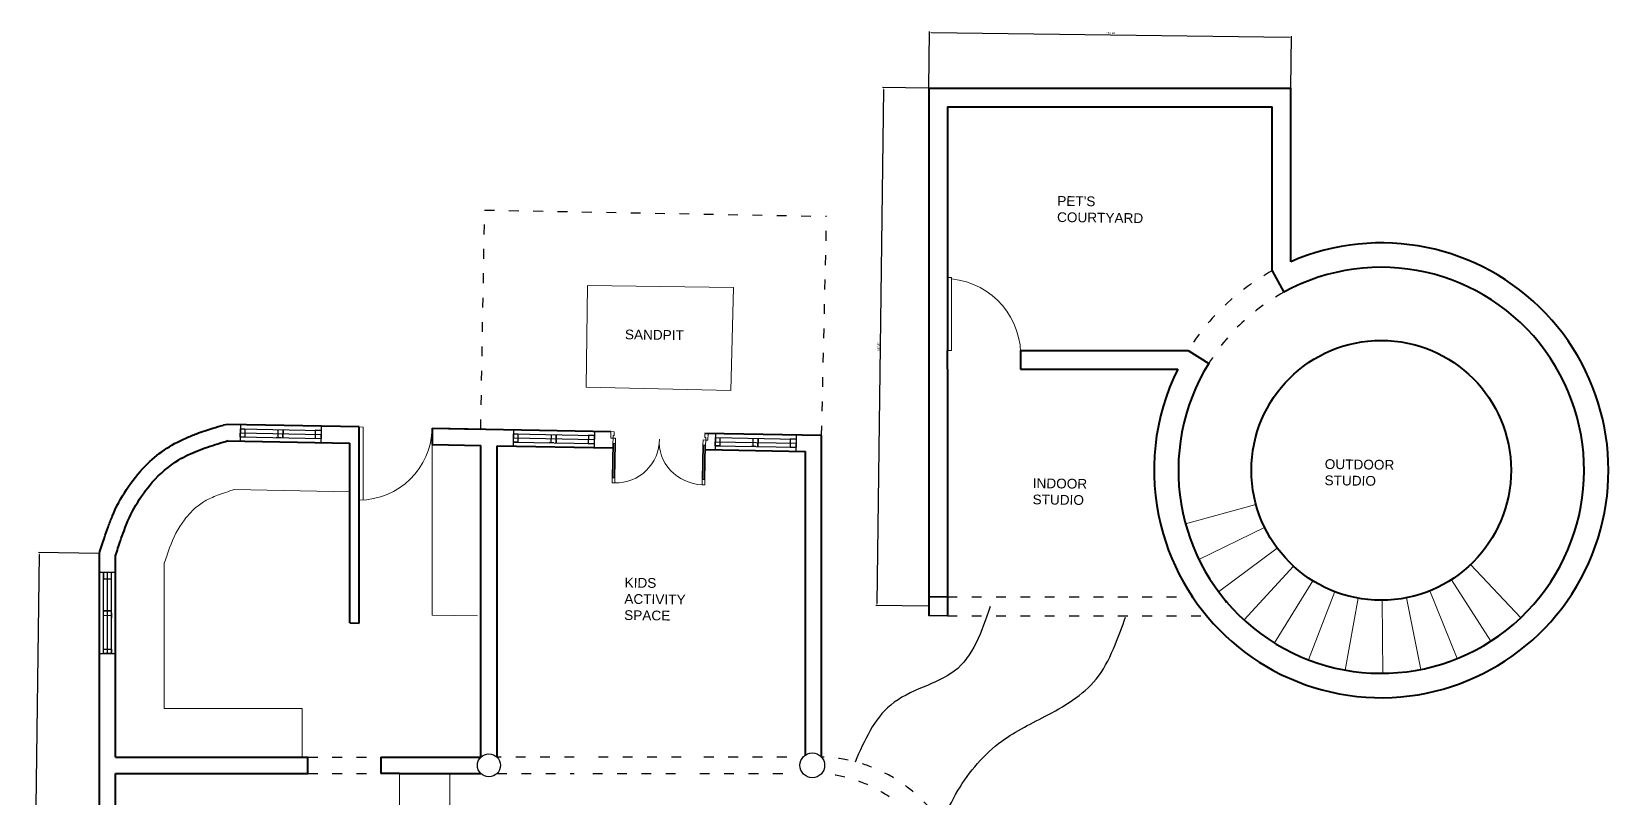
# Model space of a CAD drawing. Header units: centimetres. Extents: x 3413 to 9875, y 1 to 2456.
# Drawn here: x 3488 to 5432, y 1440 to 2383 of the extents above; entities that cross this region are included whole.
import ezdxf

# ---------------------------------------------------------------- set-up
doc = ezdxf.new("R2010")
doc.units = ezdxf.units.CM
doc.linetypes.add('raya espacio raya', pattern=[30, 12, -18])
doc.layers.add('beam', color=63, linetype='raya espacio raya')
doc.layers.add('elevationn', color=240, linetype='Continuous')
for name, color, linetype, lineweight in [('furniture', 63, 'Continuous', 20), ('JO_ DOOR LINE', 50, 'Continuous', 18), ('JO_ELEVATION LINE', 3, 'Continuous', 20), ('wall', 4, 'Continuous', 40)]:
    doc.layers.add(name, color=color, linetype=linetype, lineweight=lineweight)
doc.styles.get("Standard").update_dxf_attribs({"font": 'arial.ttf'})
doc.dimstyles.new('ISO-25', dxfattribs={"dimtxt": 2.5, "dimasz": 2.5, "dimexe": 1.25, "dimexo": 0.625, "dimtad": 1, "dimtxsty": 'Standard', "dimcen": 2.5, "dimadec": 0, "dimazin": 0, "dimtfac": 1, "dimtmove": 0, "dimatfit": 3, "dimfxl": 1, "dimarcsym": 0})

# ---------------------------------------------------------------- blocks, each defined once
blk = doc.blocks.new('window_100-flat-2-flat-1')
at = {"layer": 'JO_ DOOR LINE', "lineweight": 30}
for p, q in [((-390.4, 8551.1), (-310.3, 8610.9)), ((-310.3, 8610.9), (-316.5, 8606.3)), ((-301.3, 8598.9), (-313.3, 8614.9)), ((-304.3, 8602.9), (-310.3, 8610.9)), ((-387.4, 8547.1), (-307.3, 8606.9)), ((-384.4, 8543.1), (-304.3, 8602.9)), ((-316.5, 8606.3), (-310.6, 8598.3)), ((-310.6, 8598.3), (-304.3, 8602.9)), ((-347, 8571), (-353, 8579.1)), ((-344.4, 8573), (-349.1, 8569.5)), ((-348.2, 8582.6), (-348.2, 8582.6)), ((-348.2, 8582.6), (-342.3, 8574.6)), ((-342.3, 8574.6), (-348.2, 8582.6)), ((-342.3, 8574.6), (-342.3, 8574.6)), ((-393.4, 8555.1), (-381.4, 8539.1)), ((-390.4, 8551.1), (-386, 8554.4)), ((-384.4, 8543.1), (-390.4, 8551.1)), ((-386, 8554.4), (-380, 8546.4)), ((-380, 8546.4), (-384.4, 8543.1))]:
    blk.add_line(p, q, dxfattribs=at)
at = {"layer": 'JO_ELEVATION LINE'}
for p, q in [((-313.3, 8614.9), (-393.4, 8555.1)), ((-381.4, 8539.1), (-301.3, 8598.9))]:
    blk.add_line(p, q, dxfattribs=at)
blk = doc.blocks.new('A$C0A95752C')
for p, q in [((35, 710), (35, 790)), ((35, 790), (75, 790)), ((75, 790), (75, 710)), ((1425, 790), (1425, 710)), ((1465, 790), (1425, 790)), ((1465, 710), (1465, 790)), ((35, 710), (35, 180)), ((75, 710), (35, 710)), ((75, 710), (35, 710)), ((45, 710), (45, 180)), ((65, 710), (45, 710)), ((65, 180), (65, 710)), ((75, 180), (75, 710)), ((1425, 710), (1465, 710)), ((1425, 180), (1425, 710)), ((1425, 710), (1465, 710)), ((1435, 180), (1435, 710)), ((1435, 710), (1455, 710)), ((1455, 710), (1455, 180)), ((1465, 710), (1465, 180)), ((0, 100), (0, 0)), ((35, 100), (0, 100)), ((35, 180), (35, 100)), ((75, 180), (35, 180)), ((35, 180), (75, 180)), ((35, 100), (75, 100)), ((35, 60), (35, 100)), ((50, 60), (35, 60)), ((45, 180), (65, 180)), ((50, 50), (50, 60)), ((50, 0), (50, 50)), ((75, 100), (75, 180)), ((1465, 180), (1425, 180)), ((1425, 100), (1425, 180)), ((1425, 180), (1465, 180)), ((1465, 100), (1425, 100)), ((1455, 180), (1435, 180)), ((1450, 50), (1450, 60)), ((1450, 60), (1465, 60)), ((1450, 0), (1450, 50)), ((1465, 180), (1465, 100)), ((1465, 100), (1500, 100)), ((1465, 60), (1465, 100)), ((1500, 100), (1500, 0)), ((0, 0), (50, 0)), ((1500, 0), (1450, 0))]:
    blk.add_line(p, q)
blk.add_arc((1422, 117), 673, 89.7657, 181.4438)
blk.add_ellipse((74, 151), major_axis=(667, -122), ratio=0.940794, start_param=0.11153, end_param=1.73917)
blk = doc.blocks.new('*U34')
at = {"layer": 'JO_ DOOR LINE'}
blk.add_line((157.7, -187.2), (246.4, -202.5), dxfattribs=at)
blk = doc.blocks.new('*U35')
at = {"layer": 'JO_ DOOR LINE', "color": 0, "linetype": 'ByBlock', "lineweight": -2, "transparency": 16777216}
for p, rotation in [((4020.1, 1312.7), 151.8274547542684), ((4047.7, 1301.1), 162.5704134129713), ((4077, 1294.9), 173.3133720716742), ((4107, 1294.2), 184.0563307303771), ((4136.5, 1299.1), 194.7992893890799), ((4164.6, 1309.4), 205.5422480477828), ((4190.3, 1324.8), 216.2852067064856), ((4212.7, 1344.7), 227.0281653651885), ((4231, 1368.4), 237.7711240238914), ((4244.5, 1395.2), 248.5140826825943), ((4252.8, 1423.9), 259.2570413412972), ((4255.6, 1453.8), 270.0000000000001)]:
    blk.add_blockref('*U34', p, dxfattribs=dict(at, rotation=rotation))
blk = doc.blocks.new('*D55')
at = {"layer": 'Defpoints', "color": 0, "transparency": 16777216}
for p in [(3498.1, 1741.9), (3572, 1740.9), (3572, 1080)]:
    blk.add_point(p, dxfattribs=at)
at = {"layer": 'elevationn', "color": 0, "lineweight": -2, "transparency": 16777216}
for p, q in [((3489.7, 1083.5), (3498.1, 1739.4)), ((3571.4, 1740.9), (3496.9, 1741.9)), ((3571.4, 1080), (3488.4, 1081))]:
    blk.add_line(p, q, dxfattribs=at)
at = {"layer": 'elevationn', "color": 0, "transparency": 16777216}
for points in [[(3497.7, 1739.4), (3498.5, 1739.4), (3498.1, 1741.9)], [(3489.3, 1083.5), (3490.1, 1083.5), (3489.6, 1081)]]:
    blk.add_solid(points, dxfattribs=at)
at = {"layer": 'elevationn', "color": 0, "transparency": 16777216, "insert": (3491.8, 1411.5), "char_height": 2.5, "attachment_point": 5, "rotation": 89.265}
blk.add_mtext('660,91', dxfattribs=at)
blk = doc.blocks.new('*D56')
at = {"layer": 'Defpoints', "color": 0, "transparency": 16777216}
for p in [(5040.9, 2376.5), (4594.1, 2313.7), (5040.1, 2313.7)]:
    blk.add_point(p, dxfattribs=at)
at = {"layer": 'elevationn', "color": 0, "lineweight": -2, "transparency": 16777216}
for p, q in [((4594.1, 2314.3), (4595, 2383.4)), ((4597.5, 2382.2), (5038.4, 2376.5)), ((5040.1, 2314.3), (5040.9, 2377.7))]:
    blk.add_line(p, q, dxfattribs=at)
at = {"layer": 'elevationn', "color": 0, "transparency": 16777216}
for points in [[(4597.5, 2382.6), (4597.5, 2381.7), (4595, 2382.2)], [(5038.4, 2376.9), (5038.4, 2376.1), (5040.9, 2376.5)]]:
    blk.add_solid(points, dxfattribs=at)
at = {"layer": 'elevationn', "color": 0, "transparency": 16777216, "insert": (4818, 2381.5), "char_height": 2.5, "attachment_point": 5, "rotation": 359.265}
blk.add_mtext('445,96', dxfattribs=at)
blk = doc.blocks.new('*D57')
at = {"layer": 'Defpoints', "color": 0, "transparency": 16777216}
for p in [(4594.1, 2313.7), (4530.1, 1676.5), (4594.1, 1675.7)]:
    blk.add_point(p, dxfattribs=at)
at = {"layer": 'elevationn', "color": 0, "lineweight": -2, "transparency": 16777216}
for p, q in [((4593.5, 2313.7), (4537, 2314.4)), ((4538.3, 2311.9), (4530.1, 1679)), ((4593.5, 1675.7), (4528.9, 1676.5))]:
    blk.add_line(p, q, dxfattribs=at)
at = {"layer": 'elevationn', "color": 0, "transparency": 16777216}
for points in [[(4537.8, 2311.9), (4538.7, 2311.9), (4538.3, 2314.4)], [(4529.7, 1679), (4530.6, 1679), (4530.1, 1676.5)]]:
    blk.add_solid(points, dxfattribs=at)
at = {"layer": 'elevationn', "color": 0, "transparency": 16777216, "insert": (4532.1, 1995.5), "char_height": 2.5, "attachment_point": 5, "rotation": 89.265}
blk.add_mtext('637,97', dxfattribs=at)

msp = doc.modelspace()

# ---------------------------------------------------------------- linework, layer by layer
for p, q in [((4617.147, 1687.161), (4594.147, 1687.16)), ((4594.147, 1687.16), (4617.147, 1687.161)), ((4594.148, 1664.16), (4594.147, 1687.16)), ((4617.147, 1687.161), (4617.148, 1664.161)), ((4617.148, 1664.161), (4594.148, 1664.16))]:
    msp.add_line(p, q)
for centre, radius in [((4051.983, 1479.889), 14.142), ((4450.483, 1479.901), 15.24)]:
    msp.add_circle(centre, radius)
at = {"layer": 'beam'}
for p, q in [((4041.97, 1893.75), (4046.719, 2163.623)), ((4046.719, 2163.623), (4468.139, 2155.924)), ((4461.97, 1885.995), (4468.139, 2155.924)), ((4617.147, 1687.161), (4919.053, 1687.17)), ((4617.148, 1664.161), (4936.259, 1664.171)), ((3828.983, 1489.882), (3918.983, 1489.885)), ((4156.983, 1489.892), (4061.983, 1489.889)), ((4289.001, 1489.896), (4179.983, 1489.893)), ((4418.983, 1489.9), (4312.001, 1489.897)), ((3828.983, 1469.882), (3918.983, 1469.885)), ((4061.983, 1469.889), (4156.983, 1469.892)), ((4179.983, 1469.893), (4289.002, 1469.896)), ((4312.002, 1469.897), (4418.983, 1469.9)), ((4461.983, 1469.901), (4462.227, 1469.901))]:
    msp.add_line(p, q, dxfattribs=at)
for centre, radius, start, end in [((5151.562, 1843.181), 280, 118.691834, 148.20834), ((5151.562, 1843.181), 250, 118.691834, 148.20834), ((4458.023, 1308.652), 181.293, 2.456295, 88.748349), ((4449.98, 1300.419), 169.924, 5.403443, 85.867005)]:
    msp.add_arc(centre, radius, start, end, dxfattribs=at)
at = {"layer": 'elevationn'}
msp.add_line((4707.138, 1990.687), (4707.138, 1990.687), dxfattribs=at)
for points in [[(4669.681, 1675.259), (4625.457, 1595.819), (4587.19, 1576.199), (4547.11, 1554.153), (4503.174, 1483.95)], [(4609.72, 1409.093), (4629.94, 1448.809), (4683.883, 1509.648), (4741.354, 1542.333), (4803.191, 1589.714), (4823.564, 1628.37), (4836.527, 1662.164)]]:
    msp.add_spline(points, degree=3, dxfattribs=at)
at = {"layer": 'furniture'}
for p, q in [((3891.97, 1896.52), (3891.973, 1806.52)), ((3896.97, 1896.427), (3891.97, 1896.52)), ((3896.97, 1896.427), (3896.973, 1806.52)), ((3981.977, 1664.818), (3981.97, 1894.858)), ((3738.241, 1819.345), (3880.473, 1816.718)), ((3651.999, 1549.876), (3651.993, 1728.626)), ((3981.977, 1664.818), (4038.094, 1663.782)), ((3651.999, 1549.876), (3821.981, 1549.882)), ((3821.981, 1549.882), (3821.983, 1489.882))]:
    msp.add_line(p, q, dxfattribs=at)
msp.add_lwpolyline([(4173.414, 2070.754), (4353.399, 2068.445), (4350.107, 1941.501), (4171.806, 1945.421)], close=True, dxfattribs=at)
msp.add_lwpolyline([(3651.993, 1728.626, -0.00273153), (3654.913, 1737.511, -0.00855467), (3658.581, 1747.85, -0.07540592), (3676.767, 1782.078, -0.06370495), (3693.585, 1799.535, -0.05730372), (3707.328, 1808.067, -0.01776474), (3715.315, 1811.562, -0.01249424), (3724.766, 1815.033, -0.00739855), (3735.601, 1818.53, -0.00092645), (3738.241, 1819.345, -0.00092645)], format="xyb", dxfattribs=at)
msp.add_arc((3891.97, 1896.52), 90, 270.001772, 358.942154, dxfattribs=at)
at = {"layer": 'JO_ DOOR LINE'}
for p, q in [((4617.138, 1990.685), (4617.135, 2080.685)), ((4617.135, 2080.685), (4622.135, 2080.685)), ((4622.135, 2080.685), (4622.138, 1990.685)), ((4622.138, 1990.685), (4617.138, 1990.685)), ((4061.97, 1893.401), (4061.985, 1893.401)), ((4061.985, 1893.401), (4061.985, 1893.38)), ((5021.719, 1749.69), (5021.728, 1749.701)), ((4959.756, 1680.455), (4961.703, 1682.63))]:
    msp.add_line(p, q, dxfattribs=at)
msp.add_arc((4612.986, 1984.935), 94.328, 356.506983, 84.433855, dxfattribs=at)
at = {"layer": 'JO_ELEVATION LINE'}
for p, q in [((3941.987, 1371.465), (3941.983, 1469.885)), ((4004.015, 460.17), (4003.983, 1469.887))]:
    msp.add_line(p, q, dxfattribs=at)
at = {"layer": 'wall'}
for p, q in [((4594.128, 2313.684), (5040.128, 2313.698)), ((4594.128, 2313.684), (4594.138, 1990.684)), ((5040.135, 2100.054), (5040.128, 2313.698)), ((4617.129, 2290.685), (5017.129, 2290.697)), ((4617.129, 2290.685), (4617.138, 1990.685)), ((5017.135, 2088.801), (5017.129, 2290.697)), ((5017.135, 2088.801), (5031.538, 2062.484)), ((4594.138, 1990.684), (4594.148, 1664.16)), ((4617.139, 1967.685), (4617.138, 1990.685)), ((4707.138, 1990.687), (4913.571, 1990.694)), ((4707.138, 1990.687), (4707.139, 1967.687)), ((4913.571, 1990.694), (4939.07, 1974.889)), ((4617.139, 1967.685), (4617.148, 1664.161)), ((4707.139, 1967.687), (4900.77, 1967.693)), ((3730.365, 1899.504), (3724.863, 1898.847)), ((3891.97, 1896.52), (3730.365, 1899.504)), ((3891.978, 1654.978), (3891.97, 1896.52)), ((3981.955, 1894.858), (4041.97, 1893.75)), ((3981.97, 1894.858), (3981.971, 1874.854)), ((3981.97, 1894.858), (4202.283, 1890.79)), ((4061.97, 1893.381), (4061.97, 1893.401)), ((4461.97, 1885.995), (4318.081, 1888.435)), ((4461.983, 1489.901), (4461.97, 1885.995)), ((3729.995, 1879.507), (3880.471, 1876.729)), ((3880.478, 1655.191), (3880.471, 1876.729)), ((3981.971, 1874.854), (4041.971, 1873.747)), ((4041.983, 1489.888), (4041.971, 1873.747)), ((4061.983, 1489.889), (4061.971, 1873.377)), ((4061.971, 1873.377), (4204.672, 1870.742)), ((4318.807, 1868.635), (4441.971, 1866.361)), ((4441.983, 1492.55), (4441.971, 1866.361)), ((3571.995, 1079.963), (3571.975, 1740.925)), ((3572.904, 1743.865), (3572.979, 1744.102)), ((3591.983, 1489.874), (3591.975, 1737.842)), ((3880.478, 1655.191), (3891.978, 1654.978)), ((3591.983, 1489.874), (3828.983, 1489.882)), ((3591.983, 1489.874), (3828.983, 1489.882)), ((3828.983, 1469.882), (3828.983, 1489.882)), ((3918.983, 1489.885), (4041.983, 1489.888)), ((3918.983, 1489.885), (3918.983, 1469.885)), ((3921.983, 1489.885), (4041.983, 1489.888)), ((4477.375, 1489.902), (4477.416, 1489.902)), ((3591.983, 1469.874), (3828.983, 1469.882)), ((3591.995, 1079.896), (3591.983, 1469.874)), ((3941.983, 1469.885), (3918.983, 1469.885)), ((3941.983, 1469.885), (4041.983, 1469.888))]:
    msp.add_line(p, q, dxfattribs=at)
for points in [[(3571.975, 1740.925, -0.00392997), (3578.117, 1760.113, -0.00779571), (3582.664, 1773.217, -0.01219573), (3587.867, 1786.474, -0.09535936), (3628.77, 1848.656, -0.09776239), (3678.327, 1882.784, -0.01616187), (3691.776, 1888.209, -0.01416811), (3711.806, 1894.91, -0.00420424), (3724.863, 1898.847)], [(3591.975, 1737.842, -0.00528536), (3597.988, 1756.476, -0.00856825), (3602.35, 1768.782, -0.09458003), (3637.208, 1828.411, -0.07510996), (3669.719, 1855.875, -0.04109464), (3693.048, 1867.277, -0.01260824), (3705.345, 1871.803, -0.00746715), (3717.895, 1875.858, -0.00413029), (3730.571, 1879.679)]]:
    msp.add_lwpolyline(points, format="xyb", dxfattribs=at)
msp.add_circle((5151.562, 1843.181), 160, dxfattribs=at)
for radius, start, end in [(280, 193.95761, 113.450514), (250, 148.20834, 118.691834), (280, 153.596633, 193.95761)]:
    msp.add_arc((5151.562, 1843.181), radius, start, end, dxfattribs=at)

# ---------------------------------------------------------------- block references
at = {"layer": 'furniture', "xscale": 0.07987674881907937, "yscale": 0.07987674881907937, "zscale": 0.07987674881907937, "rotation": 178.83517072553}
msp.add_blockref('A$C0A95752C', (4322.074, 1888.354), dxfattribs=at)
at = {"layer": 'JO_ DOOR LINE', "rotation": 53.24294292379511}
msp.add_blockref('*U35', (3865.366, -2308.132), dxfattribs=at)
at = {"layer": 'wall'}
for p, rotation in [((-1190.033, -5099.48), 322.1735017213361), ((-853.473, -5105.678), 322.1735017213361), ((-604.71, -5110.271), 322.1735017213361), ((10661.646, -3186.943), 53.24294292379511)]:
    msp.add_blockref('window_100-flat-2-flat-1', p, dxfattribs=dict(at, rotation=rotation))

# ---------------------------------------------------------------- texts
at = {"layer": 'beam', "char_height": 12, "attachment_point": 1, "rotation": 359.26504}
for s, width, insert in [("PET'S COURTYARD", 19.5921, (4752.442, 2180.956)), ('SANDPIT', 12.83871, (4219.656, 2016.498)), ('OUTDOOR STUDIO ', 27.03821, (5082.077, 1856.885)), ('INDOOR STUDIO ', 27.03813, (4722.25, 1833.313)), ('KIDS ACTIVITY SPACE', 4.71772, (4219.248, 1710.902))]:
    msp.add_mtext_dynamic_manual_height_columns(s, width=width, gutter_width=60, heights=[0], dxfattribs=dict(at, insert=insert))

# ---------------------------------------------------------------- dimensions: what is measured, and where the dimension line sits
at = {"layer": 'elevationn'}
for base, p1, p2, angle, picture, middle in [((5040.933, 2376.466), (4594.128, 2313.684), (5040.128, 2313.698), 359.26504, '*D56', (4817.997, 2381.454)), ((4530.102, 1676.482), (4594.128, 2313.684), (4594.148, 1675.66), 89.26504, '*D57', (4532.067, 1995.468)), ((3498.125, 1741.872), (3571.995, 1079.963), (3571.975, 1740.925), 89.26504, '*D55', (3491.759, 1411.473))]:
    dim = msp.add_linear_dim(base=base, p1=p1, p2=p2, angle=angle, dimstyle='ISO-25', dxfattribs=at)
    dim.commit()
    dim.dimension.update_dxf_attribs({"geometry": picture, "text_midpoint": middle})

doc.saveas('drawing.dxf')
